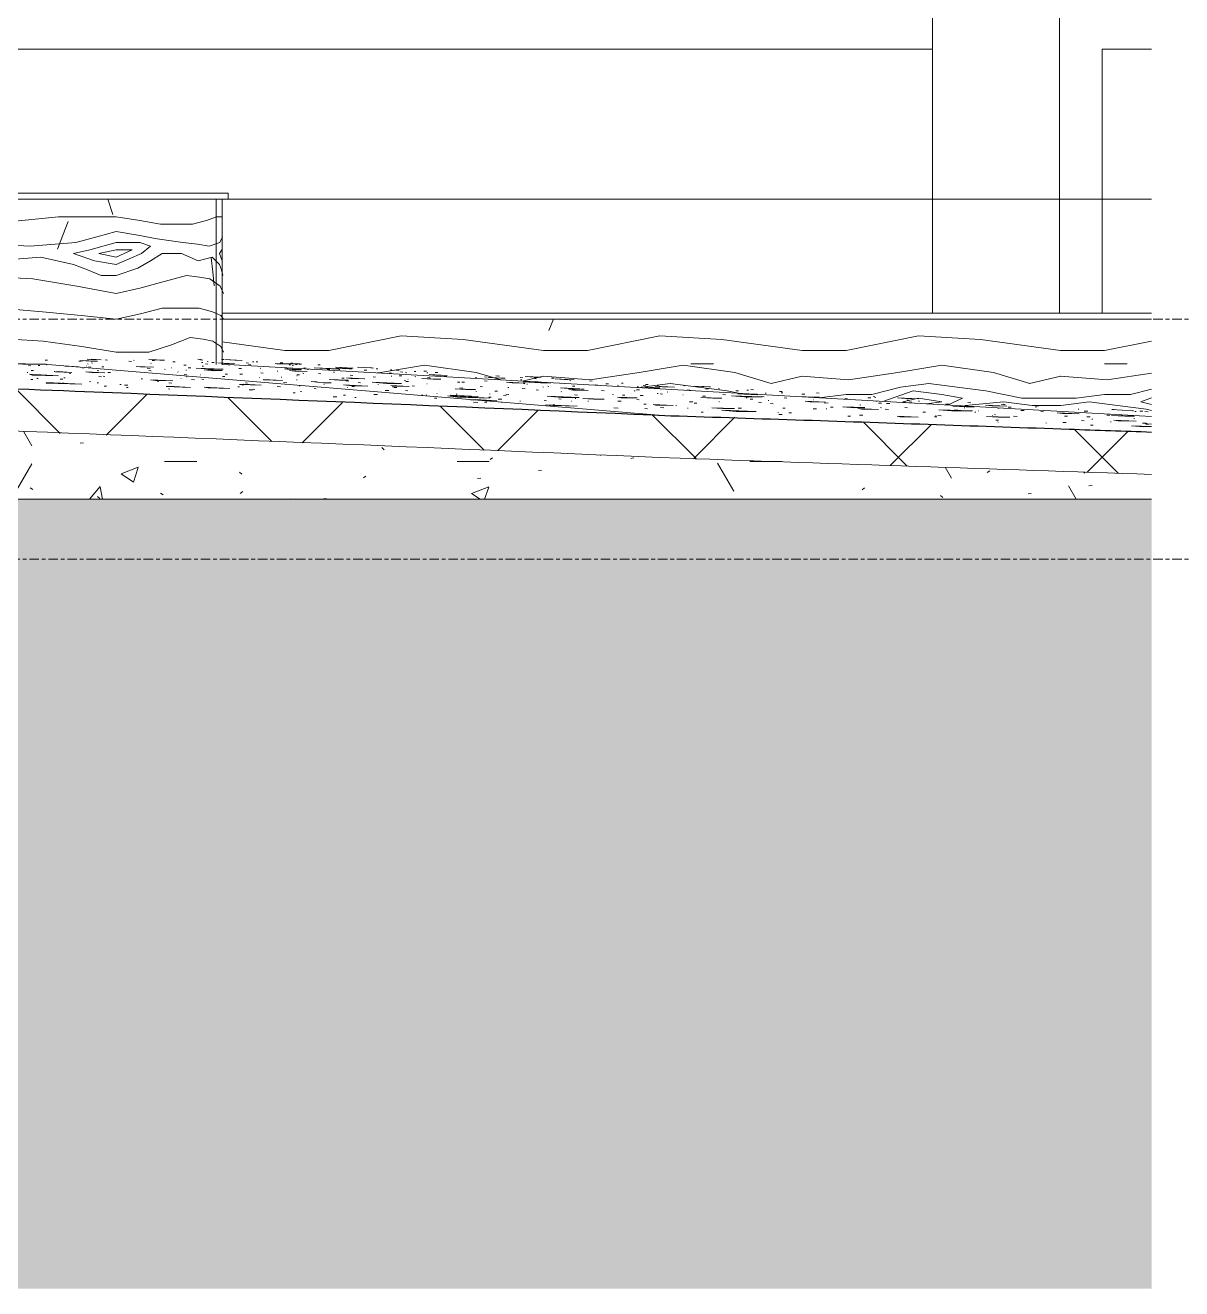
# Model space of a CAD drawing. Header units: millimetres. Extents: x -134153 to 99383, y -5233 to 35400.
# Drawn here: x 90990 to 92917, y -1216 to 890 of the extents above; entities that cross this region are included whole.
import ezdxf

# ---------------------------------------------------------------- set-up
doc = ezdxf.new("R2010")
doc.units = ezdxf.units.MM
doc.linetypes.add('Centre', pattern=[31.75, 6.35, -4.7625, 15.875, -4.7625])
doc.linetypes.add('Dash', pattern=[6, 3, -3])
for name, color, linetype, lineweight in [('A-DETL-GENF-2', 9, 'Continuous', 9), ('A-DETL-THIN', 151, 'Continuous', 9), ('A-FLOR', 192, 'Continuous', 9), ('A-FLOR-3', 192, 'Continuous', 25), ('A-FLOR-LEVL-2', 51, 'Centre', 9), ('A-FLOR-MCUT', 51, 'Continuous', 9), ('A-FLOR-PATT', 8, 'Continuous', 9), ('A-WALL', 113, 'Continuous', 9), ('A-WALL-PATT', 111, 'Continuous', 9), ('C-PRKG', 70, 'Continuous', 9), ('C-PRKG-HDLN', 70, 'Dash', 9), ('S-COLS', 52, 'Continuous', 9)]:
    doc.layers.add(name, color=color, linetype=linetype, lineweight=lineweight)

# ---------------------------------------------------------------- blocks, each defined once
blk = doc.blocks.new('FP_301-TKCS_MẶT ĐỨNG HƯỚNG NAM')
at = {"layer": 'A-FLOR-PATT'}
for p, q in [((129458.2, 326.6), (129483.8, 325.4)), ((129469.4, 325.4), (129483.8, 325.4)), ((129488.5, 322.6), (129492.3, 322.3)), ((129504.8, 322.8), (129507.6, 322.6)), ((129516.6, 331.7), (129520.6, 331.5)), ((129518, 324.1), (129518.5, 323.9)), ((129547.4, 322.5), (129572.2, 320.8)), ((129547.4, 322.5), (129549.8, 321.6)), ((129549.8, 321.6), (129572.2, 320.8)), ((129579.6, 317.8), (129579, 317.7)), ((129585.2, 322.1), (129585.3, 321.9)), ((129586.8, 325.5), (129588.1, 325.3)), ((129588.5, 320.5), (129592.6, 320.3)), ((129610.8, 320.7), (129614.2, 320.4)), ((129686.6, 318.4), (129691.2, 318.1)), ((129715.3, 316.5), (129716.5, 316.3)), ((129487.7, 311.2), (129486.4, 311.2)), ((129490.4, 308.2), (129538.4, 305.7)), ((129490.4, 308.2), (129495.2, 306.9)), ((129495.9, 299.6), (129492.5, 299.6)), ((129493.1, 314.6), (129497.1, 314.4)), ((129495.2, 306.9), (129538.4, 305.7)), ((129504.7, 301.4), (129502.5, 301.3)), ((129532.7, 312.9), (129531.2, 312.8)), ((129538.3, 313), (129533.8, 312.4)), ((129533.8, 312.4), (129561, 311.4)), ((129538.3, 313), (129561, 311.4)), ((129541.4, 300.1), (129546.1, 299.8)), ((129549.6, 302.5), (129547.8, 302.4)), ((129556.6, 310), (129559, 309.7)), ((129584.4, 312.3), (129615.9, 310.7)), ((129584.4, 312.3), (129594.1, 311.1)), ((129590.2, 296), (129592.3, 295.8)), ((129594.1, 311.1), (129615.9, 310.7)), ((129603.2, 314.4), (129606.1, 314.1)), ((129605.8, 304.4), (129610.3, 304.1)), ((129613.3, 304.9), (129615.8, 304.6)), ((129621.1, 311.2), (129625.5, 311)), ((129633.8, 312.5), (129633.7, 312.3)), ((129678.8, 300.5), (129676.7, 300.5)), ((129689.4, 314.3), (129692.9, 314.1)), ((129692.1, 298.9), (129729.3, 297)), ((129692.1, 298.9), (129700.2, 297.8)), ((129700.2, 297.8), (129729.3, 297)), ((129703, 296.9), (129705.7, 296.7)), ((129737.6, 312.1), (129738.4, 311.9)), ((129743.3, 301.2), (129742.7, 301.1)), ((129747.9, 307.7), (129752.7, 307.4)), ((129752.9, 303.9), (129751.8, 303.8)), ((129760.3, 299.5), (129765.2, 299.2)), ((129775.7, 307.2), (129775.2, 307.1)), ((129777.8, 299.8), (129780.9, 299.5)), ((129812.3, 304.6), (129815.9, 304.3)), ((129873.2, 302.7), (129873.8, 302.6)), ((129880.6, 299.7), (129911.9, 297.6)), ((129880.6, 299.7), (129881, 298.9)), ((129881, 298.9), (129911.9, 297.6)), ((129882.1, 298.9), (129882.3, 298.8)), ((129959.6, 296.1), (129970.1, 295.6)), ((129959.6, 296.1), (129981.1, 294)), ((129518.5, 294.5), (129517.9, 293.5)), ((129517.9, 293.5), (129577.5, 291.5)), ((129518.5, 294.5), (129577.5, 291.5)), ((129547.7, 293.6), (129544.9, 293.6)), ((129605.4, 294.1), (129603, 294.1)), ((129618.6, 288.5), (129614.6, 288.6)), ((129641.1, 291.2), (129643.4, 291)), ((129648.7, 290.1), (129654, 289.8)), ((129655, 286), (129652.1, 286)), ((129731.4, 287.8), (129718.2, 287.7)), ((129718.2, 287.7), (129758.6, 286)), ((129722.1, 283.7), (129724.5, 283.5)), ((129722.6, 293.9), (129727.7, 293.6)), ((129731.4, 287.8), (129758.6, 286)), ((129781.3, 286.5), (129824.3, 284.3)), ((129781.3, 286.5), (129787.9, 285.5)), ((129787.9, 285.5), (129824.3, 284.3)), ((129840.2, 287.3), (129837.5, 287.3)), ((129847.1, 291.7), (129840.6, 291.2)), ((129840.6, 291.2), (129876.4, 289.8)), ((129846.7, 290.2), (129845.5, 290.1)), ((129847.1, 291.7), (129876.4, 289.8)), ((129850.6, 293.8), (129853.8, 293.5)), ((129856.7, 282.5), (129862.4, 282.2)), ((129863, 283.1), (129865.9, 282.9)), ((129903.3, 287.6), (129908.8, 287.3)), ((129913.8, 294.5), (129919.1, 294.2)), ((129930, 277.5), (129933, 277.2)), ((129941.7, 289.2), (129940, 289.1)), ((129943.9, 279.6), (129942.1, 279.6)), ((129964.7, 284.5), (129968.1, 284.2)), ((129981.7, 291.5), (129980.7, 291.4)), ((129981.1, 294), (129993.1, 293.7)), ((130013.5, 290.6), (130054.4, 288.5)), ((130013.5, 290.6), (130029, 289.2)), ((130020.4, 286.1), (130019.9, 286)), ((130024.7, 289.3), (130024.7, 289.1)), ((130027.9, 287.7), (130031.7, 287.4)), ((130029, 289.2), (130054.4, 288.5)), ((130064.3, 274.7), (130070.4, 274.4)), ((130083.1, 281.2), (130089.1, 280.9)), ((130117, 280.9), (130120.9, 280.6)), ((130169.9, 276.1), (130169.4, 276)), ((130203.4, 275), (130201.7, 274.9)), ((129996.4, 270.8), (130002.6, 270.4)), ((130016.9, 273.2), (130013.7, 273.2)), ((130034.9, 269.3), (130032.6, 269.3)), ((130146, 273.6), (130143.7, 273.6)), ((130152.3, 273.7), (130151.3, 273.6)), ((130165.5, 268.5), (130169.1, 268.2)), ((130187.6, 272), (130257.5, 268.3)), ((130187.6, 272), (130203.5, 270.2)), ((130191.4, 273.6), (130238.2, 271.2)), ((130191.4, 273.6), (130205.4, 272.2)), ((130203.5, 270.2), (130257.5, 268.3)), ((130205.4, 272.2), (130238.2, 271.2)), ((130233.8, 266.1), (130225.2, 265.8)), ((130225.2, 265.8), (130269.6, 263.8)), ((130230.7, 261.6), (130237.4, 261.2)), ((130233.8, 266.1), (130269.6, 263.8)), ((130248.8, 261.9), (130252.5, 261.6)), ((130255.8, 270.3), (130259.8, 270)), ((130271.3, 266.9), (130277.9, 266.5)), ((130278, 261.6), (130276.4, 261.5)), ((130308.9, 263.3), (130307.7, 263.2)), ((130350.4, 257.5), (130403.1, 254.8)), ((130350.4, 257.5), (130362.8, 256.2)), ((130362.8, 256.2), (130403.1, 254.8)), ((130365.8, 257.2), (130363, 257.2)), ((130464.6, 252.2), (130471.8, 251.8))]:
    blk.add_line(p, q, dxfattribs=at)
blk = doc.blocks.new('FP_302-TKCS_MẶT ĐỨNG HƯỚNG NAM')
at = {"layer": 'A-FLOR-PATT'}
for p, q in [((129572.5, 330.3), (129576.1, 330)), ((129575.5, 331.4), (129603.9, 330.2)), ((129575.5, 331.4), (129592.5, 330)), ((129575.7, 330.8), (129580, 330.6)), ((129586.7, 333.3), (129589.8, 332.9)), ((129589.8, 332.9), (129609.6, 332.3)), ((129592.5, 330), (129603.9, 330.2)), ((129593.1, 333.2), (129609.6, 332.3)), ((129593.9, 327.1), (129595.2, 326.9)), ((129616.5, 332.1), (129620.3, 331.9)), ((129656.1, 329.8), (129660.3, 329.6)), ((129663.6, 331.5), (129664.6, 331.3)), ((129668.4, 321.4), (129696.9, 319.8)), ((129668.4, 321.4), (129674.6, 320.4)), ((129674.6, 320.4), (129696.9, 319.8)), ((129689, 332.9), (129715.2, 331.7)), ((129689, 332.9), (129707.7, 331.6)), ((129692.5, 326.6), (129693.4, 326.4)), ((129695, 331.1), (129698.9, 330.9)), ((129707.7, 331.6), (129715.2, 331.7)), ((129726.2, 318.8), (129726.8, 318.7)), ((129729.1, 328.9), (129733.3, 328.7)), ((129747.6, 323.6), (129751.4, 323.4)), ((129754.9, 319.1), (129759.3, 318.9)), ((129768.4, 318.4), (129813.3, 316.6)), ((129768.4, 318.4), (129792.8, 316.5)), ((129771, 333.3), (129773.3, 333.1)), ((129773.3, 333.1), (129776.3, 333.3)), ((129775.2, 332), (129779.2, 331.8)), ((129777, 328.1), (129779.1, 327.9)), ((129778.4, 321.7), (129780.1, 321.5)), ((129783.6, 325.5), (129787.5, 325.2)), ((129786.3, 329.3), (129787.9, 329.2)), ((129788.5, 316), (129792.3, 315.8)), ((129792.8, 316.5), (129813.3, 316.6)), ((129794.3, 327.9), (129798.4, 327.7)), ((129804.2, 327), (129832.8, 325.4)), ((129804.2, 327), (129815.1, 326)), ((129810.2, 332.9), (129814.4, 332.6)), ((129815.1, 326), (129832.8, 325.4)), ((129816.1, 332.6), (129844.7, 331)), ((129816.1, 332.6), (129832.6, 331.5)), ((129822.3, 323.7), (129824.2, 323.5)), ((129832.6, 331.5), (129844.7, 331)), ((129839.3, 318.1), (129843.7, 317.9)), ((129851.3, 327), (129855.3, 326.8)), ((129855.2, 324.5), (129859.2, 324.2)), ((129861.9, 328.8), (129864.1, 328.7)), ((129868.3, 329.1), (129871.2, 328.9)), ((129874.6, 318.3), (129875.7, 318.1)), ((129899.8, 326), (129903.8, 325.8)), ((129908.1, 327.2), (129912.4, 327)), ((129915.3, 317.1), (129943.6, 315.9)), ((129915.3, 317.1), (129934.3, 315.8)), ((129916.6, 317.2), (129920.9, 317)), ((129918.6, 325.4), (129922.8, 325.1)), ((129920, 316.9), (129924, 316.7)), ((129923.3, 323.9), (129925.3, 323.8)), ((129926.1, 326.7), (129928.9, 326.5)), ((129927.9, 322.7), (129930.4, 322.5)), ((129933.7, 324.7), (129936.5, 324.5)), ((129939.6, 325.1), (129943.6, 324.9)), ((129947.5, 318.8), (129951.6, 318.6)), ((129953.5, 316.3), (129955.5, 316.1)), ((129964.8, 319.1), (130005.9, 317.2)), ((129964.8, 319.1), (129993.9, 317.1)), ((129970.8, 324.1), (129974.7, 323.9)), ((129986.4, 316.2), (129990.7, 316)), ((129993.9, 317.1), (130005.9, 317.2)), ((130000.5, 320.1), (130030, 318.5)), ((130000.5, 320.1), (130014.6, 319.1)), ((130002.2, 318.6), (130028.2, 317.4)), ((130002.2, 318.6), (130023.1, 317.3)), ((130006, 316.2), (130007.6, 316)), ((130012.2, 317.8), (130016.4, 317.5)), ((130014.6, 319.1), (130030, 318.5)), ((130023.1, 317.3), (130028.2, 317.4)), ((130037.1, 320.2), (130060.9, 319)), ((130037.1, 320.2), (130060.2, 318.9)), ((130059.3, 318.7), (130063.8, 318.4)), ((130060.2, 318.9), (130060.9, 319)), ((130068.2, 317.2), (130071.1, 317.1)), ((129750.9, 315.3), (129752.1, 315.1)), ((129781.4, 315.5), (129811.6, 314.3)), ((129781.4, 315.5), (129798.7, 314.2)), ((129798.7, 314.2), (129811.6, 314.3)), ((129816.6, 308.5), (129820.4, 308.3)), ((129840.8, 308.5), (129845.4, 308.3)), ((129876, 310.4), (129879.9, 310.2)), ((129903.1, 313.4), (129904, 313.3)), ((129909.9, 303.4), (129911.1, 303.2)), ((129923.5, 314.6), (129952.9, 312.9)), ((129923.5, 314.6), (129932.4, 313.5)), ((129932.4, 313.5), (129952.9, 312.9)), ((129934.3, 315.8), (129943.6, 315.9)), ((129935.5, 299), (129936.6, 298.8)), ((129935.9, 307.5), (129940.5, 307.3)), ((129936, 305.6), (129936.5, 305.5)), ((129945.9, 309.9), (129947.4, 309.7)), ((129972.2, 309.4), (129976.1, 309.1)), ((129989.6, 299.7), (130021.6, 298.5)), ((129989.6, 299.7), (130007.1, 298.4)), ((129997.1, 311.8), (129999, 311.6)), ((130007.1, 298.4), (130021.6, 298.5)), ((130010.7, 301.9), (130014.6, 301.6)), ((130017.8, 297.1), (130022.5, 296.9)), ((130019, 302.1), (130049, 300.5)), ((130019, 302.1), (130025.9, 301.1)), ((130024.7, 306.6), (130029.3, 306.4)), ((130025.9, 301.1), (130049.1, 300.5)), ((130048.3, 315.3), (130052.5, 315.1)), ((130061.4, 295), (130110.5, 293.1)), ((130061.4, 295), (130085.8, 293.1)), ((130063.3, 303.7), (130067.3, 303.5)), ((130089.7, 310.3), (130093.9, 310)), ((130091.9, 315.6), (130094.1, 315.5)), ((130093, 305.1), (130094.1, 305)), ((130102.2, 314.3), (130106.4, 314.1)), ((130106.6, 305.6), (130111.1, 305.4)), ((130108.6, 312.2), (130112.9, 311.9)), ((130115.6, 298.1), (130117.1, 297.9)), ((130116.9, 310.9), (130119.3, 310.7)), ((130117.4, 296.1), (130122.2, 295.9)), ((130120.9, 300.2), (130121.7, 300.1)), ((130131.6, 312.8), (130134.3, 312.6)), ((130132.5, 304.4), (130134.4, 304.2)), ((130144.2, 301.3), (130174.5, 300.1)), ((130144.2, 301.3), (130163.4, 299.9)), ((130147.9, 313.4), (130152, 313.2)), ((130152.5, 310.8), (130154.5, 310.6)), ((130153.8, 302.7), (130158, 302.5)), ((130156.4, 307.7), (130186.7, 306)), ((130156.4, 307.7), (130168.1, 306.6)), ((130163.4, 299.9), (130174.5, 300.1)), ((130166.7, 311.1), (130171.1, 310.9)), ((130168.1, 306.6), (130186.7, 306)), ((130174.4, 300), (130176.2, 299.8)), ((130181.4, 304.7), (130185.8, 304.5)), ((130203.5, 295.2), (130207.6, 295)), ((130210.9, 295.2), (130215.6, 295)), ((130234, 303), (130235.5, 302.8)), ((130248.7, 303.7), (130253.1, 303.5)), ((130248.8, 297.1), (130253, 296.8)), ((130254.7, 302.8), (130283.1, 301.6)), ((130254.7, 302.8), (130275.8, 301.5)), ((130257.3, 303.6), (130261.7, 303.4)), ((130267.8, 305.5), (130272.3, 305.2)), ((130271.2, 305.4), (130273.9, 305.2)), ((130275.8, 301.5), (130283.1, 301.6)), ((130285.5, 295.2), (130316.6, 293.6)), ((130285.5, 295.2), (130295.1, 294.2)), ((130308.4, 302.8), (130312.8, 302.5)), ((130308.7, 299.1), (130311, 298.9)), ((130313.3, 295.7), (130359.5, 293.8)), ((130313.3, 295.7), (130342.3, 293.7)), ((130316.5, 304.4), (130343, 303.2)), ((130316.5, 304.4), (130339.9, 303)), ((130319.9, 304.5), (130324.5, 304.2)), ((130331.3, 302.5), (130333.5, 302.3)), ((130332.5, 301), (130335.1, 300.8)), ((130333.9, 296.1), (130338.2, 295.8)), ((130339.9, 303), (130343, 303.2)), ((130360.4, 301.8), (130364.8, 301.6)), ((130366.8, 300.8), (130398.5, 299.1)), ((130366.8, 300.8), (130381.7, 299.7)), ((130381.7, 299.7), (130398.5, 299.1)), ((130390.9, 297.6), (130392.8, 297.4)), ((130423.8, 297), (130428.4, 296.7)), ((130038.2, 294.3), (130042.1, 294.1)), ((130071.1, 291.6), (130072.3, 291.4)), ((130085.8, 293.1), (130110.5, 293.1)), ((130092.4, 289.6), (130123.1, 288)), ((130092.4, 289.6), (130097.5, 288.6)), ((130095.3, 287.2), (130096.3, 287)), ((130097.5, 288.6), (130123.1, 288)), ((130097.6, 286.3), (130102.6, 286.1)), ((130128, 288.7), (130132, 288.4)), ((130152.6, 292.5), (130153.1, 292.3)), ((130173, 281.4), (130173.1, 281.3)), ((130200, 283.9), (130233.9, 282.7)), ((130200, 283.9), (130217.7, 282.6)), ((130207.4, 285.4), (130212.4, 285.2)), ((130217.7, 282.6), (130233.9, 282.7)), ((130234.5, 279.8), (130235.5, 279.6)), ((130241.3, 287.7), (130245.3, 287.4)), ((130257.1, 275.4), (130258.1, 275.2)), ((130266.2, 280.2), (130270.2, 279.9)), ((130284.4, 274.8), (130289.5, 274.6)), ((130287.7, 286.2), (130289.2, 286)), ((130295.1, 294.2), (130316.6, 293.6)), ((130297.8, 294.2), (130302.5, 294)), ((130311.8, 284.4), (130316.7, 284.2)), ((130314, 292.6), (130315.8, 292.4)), ((130319.2, 291.9), (130320.2, 291.8)), ((130334.8, 282), (130338.9, 281.8)), ((130342.3, 293.7), (130359.5, 293.8)), ((130346.1, 287.1), (130346.9, 286.9)), ((130354.2, 288.2), (130355.9, 288)), ((130375.6, 285.4), (130408, 284.2)), ((130375.6, 285.4), (130395, 284.1)), ((130376.5, 279.3), (130377, 279.1)), ((130377.9, 293.3), (130382.6, 293.1)), ((130389.6, 282.7), (130421.5, 281.1)), ((130389.6, 282.7), (130397.2, 281.7)), ((130395, 284.1), (130408, 284.2)), ((130395.2, 288.6), (130399.4, 288.3)), ((130397.2, 281.7), (130421.5, 281.1)), ((130398.9, 273.8), (130404, 273.6)), ((130410.2, 283.5), (130415.1, 283.3)), ((130433.2, 290.4), (130437.6, 290.2)), ((130443.8, 281), (130448.1, 280.8)), ((130451, 292.3), (130455.7, 292.1)), ((130462.2, 274.4), (130463.6, 274.2)), ((130470.6, 289.8), (130472.1, 289.6)), ((130477.2, 293.6), (130479.9, 293.4)), ((130498.1, 280.8), (130499.8, 280.6)), ((130502.4, 282.5), (130507.3, 282.3)), ((130503.4, 287.2), (130505.6, 287)), ((130510.1, 287), (130540.9, 285.8)), ((130510.1, 287), (130531.5, 285.7)), ((130513.1, 289.4), (130517.6, 289.2)), ((130517, 291.4), (130521.6, 291.2)), ((130531.5, 285.7), (130540.9, 285.8)), ((130532.7, 288.3), (130565.2, 286.7)), ((130532.7, 288.3), (130545.2, 287.3)), ((130536.4, 289.2), (130538.9, 289)), ((130536.5, 276.4), (130538.1, 276.2)), ((130541.4, 275.4), (130545.7, 275.1)), ((130545.2, 287.3), (130565.2, 286.7)), ((130553.4, 278.8), (130554.4, 278.6)), ((130579.4, 273.9), (130580.1, 273.7)), ((130580.7, 289.3), (130582.8, 289.1)), ((130586.3, 281.9), (130590.8, 281.7)), ((130588.3, 281.6), (130593.1, 281.4)), ((130599.2, 288.5), (130614.2, 287.9)), ((130599.2, 288.5), (130622.9, 287.2)), ((130617.2, 283.8), (130621.8, 283.5)), ((130622.9, 287.2), (130625.6, 287.3)), ((130638.9, 284.4), (130640.7, 284.2)), ((130646.3, 274.3), (130650.7, 274.1)), ((130667.6, 280.6), (130672.4, 280.4)), ((130670.9, 275.8), (130704.2, 274.2)), ((130670.9, 275.8), (130681.2, 274.8)), ((130681.2, 274.8), (130704.2, 274.2)), ((130686.3, 281.8), (130688.9, 281.6)), ((130692.5, 282.7), (130697.2, 282.5)), ((130700.8, 275.4), (130703, 275.2)), ((130716.5, 276.6), (130718, 276.5)), ((130740.3, 279.7), (130745.2, 279.5)), ((130743.4, 277.3), (130745.8, 277.1)), ((130777.9, 275.2), (130782.6, 275)), ((130802, 277.1), (130806.8, 276.9)), ((130280.7, 272.6), (130284.7, 272.3)), ((130348.5, 264.3), (130352.1, 264.1)), ((130353.4, 271.6), (130406.5, 269.7)), ((130353.4, 271.6), (130377.7, 269.7)), ((130372.7, 267), (130376.7, 266.7)), ((130377.7, 269.7), (130406.5, 269.7)), ((130394.1, 263.4), (130394, 263.2)), ((130394.7, 268.2), (130394.7, 268.1)), ((130400.1, 268), (130401, 267.8)), ((130412.7, 268), (130448.4, 266.9)), ((130412.7, 268), (130430.6, 266.7)), ((130421.1, 263.5), (130422, 263.3)), ((130430.6, 266.7), (130448.4, 266.9)), ((130470.5, 270.3), (130503, 268.7)), ((130470.5, 270.3), (130476.3, 269.2)), ((130471.1, 263.4), (130476.3, 263.2)), ((130476.3, 269.2), (130503, 268.7)), ((130478.7, 273.5), (130482.9, 273.2)), ((130502.6, 265.9), (130506.7, 265.7)), ((130508.3, 272.9), (130513.3, 272.7)), ((130514.1, 258.4), (130518.2, 258.2)), ((130530, 257.8), (130563, 256.2)), ((130530, 257.8), (130534.1, 256.8)), ((130534.1, 256.8), (130563, 256.2)), ((130567.8, 256.1), (130568.7, 255.9)), ((130590.7, 262.4), (130595.9, 262.2)), ((130598.4, 260.3), (130602.6, 260)), ((130608, 266.1), (130608.4, 265.9)), ((130609.6, 269.6), (130644.2, 268.4)), ((130609.6, 269.6), (130629.3, 268.3)), ((130612, 271.9), (130617.1, 271.7)), ((130623.6, 255.1), (130623.6, 254.9)), ((130629.3, 268.3), (130644.2, 268.4)), ((130639.1, 262.6), (130640.4, 262.4)), ((130660.5, 272.3), (130711.7, 270.4)), ((130660.5, 272.3), (130689.4, 270.3)), ((130684.8, 268.9), (130686.5, 268.7)), ((130689.4, 270.3), (130711.7, 270.4)), ((130691.7, 266.8), (130696.1, 266.6)), ((130705.3, 261.5), (130710.6, 261.3)), ((130710, 271), (130715.1, 270.8)), ((130721.4, 264.5), (130722.9, 264.3)), ((130725.3, 259.3), (130729.7, 259)), ((130748.4, 268.7), (130752.9, 268.5)), ((130768.4, 271.1), (130801.6, 270)), ((130768.4, 271.1), (130790.1, 269.8)), ((130783.2, 263.4), (130817.1, 261.8)), ((130783.2, 263.4), (130791.4, 262.4)), ((130790.1, 269.8), (130801.6, 270)), ((130791.4, 262.4), (130817.1, 261.8)), ((130796.4, 265.6), (130797.3, 265.4)), ((130802, 270), (130807.1, 269.8)), ((130814.8, 260.5), (130820.1, 260.3)), ((130821, 260.7), (130821.7, 260.5)), ((130825.5, 253.6), (130829.9, 253.4)), ((130846.3, 253.8), (130882.9, 252.6)), ((130846.3, 253.8), (130866.1, 252.4)), ((130847.6, 252.9), (130848, 252.8)), ((130849.5, 267.7), (130854.1, 267.4)), ((130874.2, 257.1), (130875.8, 256.9)), ((130887.9, 269.1), (130893, 268.9)), ((130897.2, 271.2), (130898.9, 271.1)), ((130898.6, 269.9), (130901.1, 269.7)), ((130901.2, 263.6), (130903.3, 263.4)), ((130905.8, 260.2), (130910.3, 259.9)), ((130918.9, 259.6), (130924.2, 259.4)), ((130937.4, 269), (130972.5, 267.3)), ((130937.4, 269), (130950.6, 267.9)), ((130950.6, 267.9), (130972.5, 267.3)), ((130953.4, 265.5), (130955.8, 265.3)), ((130956.6, 262), (130961.3, 261.8)), ((130972.2, 263.4), (130973.6, 263.3)), ((131017.4, 258.6), (131022.7, 258.4)), ((131029.7, 255.3), (131065.4, 254.1)), ((131029.7, 255.3), (131051.6, 254)), ((131051.6, 254), (131065.4, 254.1)), ((131054.4, 261), (131059.3, 260.8)), ((131083.8, 256.5), (131119.6, 254.9)), ((131083.8, 256.5), (131094.8, 255.5)), ((131094.8, 255.5), (131119.6, 254.9)), ((131110.5, 257.7), (131115.8, 257.5)), ((131114.1, 258.1), (131116.5, 257.9)), ((131121.8, 253.5), (131126.6, 253.3)), ((131166.7, 253.7), (131168.9, 253.5)), ((131167.1, 255.4), (131172.1, 255.1)), ((130516.1, 250.9), (130520.2, 250.6)), ((130542.3, 252.6), (130547.7, 252.4)), ((130587.3, 251.7), (130588.1, 251.5)), ((130610.2, 245.2), (130613, 245.1)), ((130621.8, 250.2), (130621.7, 250)), ((130627.7, 252.2), (130665.3, 251)), ((130627.7, 252.2), (130645.7, 250.9)), ((130644.2, 248.2), (130701.4, 246.3)), ((130644.2, 248.2), (130668.4, 246.3)), ((130645.7, 250.9), (130665.3, 251)), ((130668.4, 246.3), (130701.4, 246.3)), ((130671.5, 251.7), (130677, 251.5)), ((130737.9, 244.3), (130738.7, 244.1)), ((130739.2, 241.1), (130744.8, 240.9)), ((130745.9, 251.8), (130750.2, 251.5)), ((130756.2, 244.2), (130760.4, 244)), ((130796.5, 250.7), (130801.9, 250.5)), ((130818.5, 250.7), (130819.6, 250.5)), ((130854.3, 238.6), (130858.6, 238.3)), ((130857, 237), (130857, 237)), ((130860.2, 241.9), (130860.2, 241.7)), ((130866.1, 252.4), (130882.9, 252.6)), ((130871.3, 250.9), (130905.8, 249.3)), ((130871.3, 250.9), (130877.6, 249.9)), ((130873.8, 240.1), (130879.4, 239.9)), ((130877.6, 249.9), (130905.8, 249.3)), ((130908.9, 252.7), (130910.4, 252.5)), ((130916.8, 249.8), (130922.3, 249.6)), ((130936.9, 238.5), (130971.9, 236.9)), ((130936.9, 238.5), (130941.4, 237.4)), ((130941.4, 237.4), (130971.9, 236.9)), ((130949.6, 252.6), (130954.1, 252.4)), ((130979.6, 245.1), (130984.1, 244.9)), ((130998.6, 237.5), (131003, 237.3)), ((131000.3, 238.9), (131001.4, 238.7)), ((131004.4, 239.2), (131010.1, 239)), ((131006.3, 248.9), (131062.4, 247)), ((131006.3, 248.9), (131035, 246.9)), ((131032.4, 248.8), (131037.9, 248.6)), ((131035, 246.9), (131062.4, 247)), ((131048.4, 252.4), (131049.3, 252.2)), ((131054.4, 247), (131059, 246.7)), ((131066.3, 245.3), (131067.8, 245.1)), ((131071.5, 247.5), (131072.2, 247.4)), ((131085.5, 237.9), (131124.4, 236.7)), ((131085.5, 237.9), (131105.6, 236.6)), ((131095.6, 239.7), (131096, 239.6)), ((131099.1, 240.9), (131100.5, 240.7)), ((131101.2, 231.9), (131105.7, 231.7)), ((131104.6, 251.7), (131106.5, 251.5)), ((131105.6, 236.6), (131124.4, 236.7)), ((131130.8, 238.2), (131136.5, 238)), ((131143, 247.9), (131148.5, 247.7)), ((131176.1, 246), (131180.8, 245.7)), ((131203.5, 244), (131239.8, 242.4)), ((131203.5, 244), (131212.3, 243)), ((131212.3, 243), (131239.8, 242.4)), ((131215.8, 238.4), (131220.6, 238.2)), ((131238.1, 250.3), (131239.4, 250.1)), ((131248.6, 246.9), (131254.2, 246.7)), ((131252.9, 237.3), (131258.6, 237.1)), ((131261.2, 233.4), (131262.6, 233.3)), ((131286.1, 240.3), (131290.9, 240.1)), ((131294, 239.5), (131332.2, 238.3)), ((131294, 239.5), (131316.2, 238.2)), ((131294.7, 249.5), (131298.1, 249.4)), ((131294.7, 249.5), (131329, 247.5)), ((131310.2, 239.2), (131311, 239.1)), ((131310.9, 239.9), (131312.7, 239.7)), ((131316.2, 238.2), (131332.2, 238.3)), ((131329, 247.5), (131330.6, 247.5)), ((131331.4, 234.3), (131332.1, 234.2)), ((131332.8, 246.3), (131335.1, 246.1)), ((131341, 246.9), (131346.1, 246.6)), ((131349.3, 246), (131354.9, 245.8)), ((131104.8, 228.7), (131104.7, 228.5)), ((131184.6, 227.1), (131185.7, 226.9)), ((131212.8, 227.8), (131218.6, 227.6)), ((131244, 230.9), (131248.6, 230.6)), ((131259, 223.4), (131263.6, 223.1)), ((131292, 229), (131293.3, 228.8)), ((131298, 231.6), (131334.9, 230)), ((131298, 231.6), (131304.8, 230.5)), ((131304.8, 230.5), (131334.9, 230)), ((131327.4, 222.1), (131360.8, 221.1)), ((131327.4, 222.1), (131347.7, 220.8)), ((131345.6, 226.9), (131351.5, 226.6)), ((131347.7, 220.8), (131360.8, 220.9)), ((131350.7, 225.4), (131360.8, 225.1)), ((131350.7, 225.4), (131360.8, 224.8)), ((131351.4, 225.2), (131356.1, 225)), ((131352.7, 226.6), (131353, 226.4))]:
    blk.add_line(p, q, dxfattribs=at)
blk = doc.blocks.new('BAI XE PCCC - BAI XE PCCC-V305-TKCS_MẶT ĐỨNG HƯỚNG NAM')
at = {"layer": 'C-PRKG'}
for p, q in [((129821.6, 600), (131360.8, 600)), ((131360.8, 600), (129821.6, 600))]:
    blk.add_line(p, q, dxfattribs=at)
at = {"layer": 'C-PRKG-HDLN'}
blk.add_line((129821.6, 600), (131360.8, 600), dxfattribs=at)
blk.add_line((129821.6, 600), (131360.8, 600), dxfattribs=at)
blk = doc.blocks.new('FP_359-TKCS_MẶT ĐỨNG HƯỚNG NAM')
at = {"layer": 'A-WALL'}
blk.add_line((129811.6, 323.9), (129811.6, 600), dxfattribs=at)
at = {"layer": 'A-WALL-PATT'}
for p, q in [((129629.2, 574.8), (129620.7, 600)), ((128931.1, 564.6), (129015.3, 570.7)), ((129028.2, 554.5), (129015.1, 577.7)), ((129015.3, 570.7), (129089.2, 570.7)), ((129089.2, 570.7), (129161.6, 570.7)), ((129161.6, 570.7), (129229, 564.6)), ((129477.8, 564.6), (129538.9, 570.7)), ((129538.9, 570.7), (129589.1, 570.7)), ((129589.1, 570.7), (129634.7, 570.7)), ((129634.7, 570.7), (129674.1, 564.6)), ((129785.6, 564.6), (129802, 570.7)), ((129802, 570.7), (129810.6, 570.7)), ((128801.6, 558.5), (128845.9, 558.5)), ((128845.9, 558.5), (128931.1, 564.6)), ((129041.3, 531.2), (129028.2, 554.5)), ((129229, 564.6), (129294.3, 558.5)), ((129294.3, 558.5), (129354.4, 558.5)), ((129354.4, 558.5), (129411.9, 558.5)), ((129411.9, 558.5), (129477.8, 564.6)), ((129555, 563.1), (129545.9, 539.9)), ((129674.1, 564.6), (129708.9, 558.5)), ((129708.9, 558.5), (129737.8, 558.5)), ((129737.8, 558.5), (129762.2, 558.5)), ((129762.2, 558.5), (129785.6, 564.6)), ((128801.6, 527.8), (128875.6, 524.9)), ((128949.2, 521.9), (129056.9, 528)), ((129056.9, 528), (129109.7, 537.2)), ((129092.2, 515.8), (129161.6, 528)), ((129109.7, 537.2), (129161.6, 546.3)), ((129223.5, 540.2), (129161.6, 546.3)), ((129161.6, 528), (129229, 528)), ((129283.6, 534.1), (129223.5, 540.2)), ((129229, 528), (129262, 521.9)), ((129283.6, 534.1), (129372.2, 528)), ((129372.2, 528), (129433.5, 525)), ((129491.3, 521.9), (129567.5, 528)), ((129545.9, 539.9), (129536.8, 516.7)), ((129567.5, 528), (129602.3, 537.2)), ((129591, 515.8), (129634.7, 528)), ((129602.3, 537.2), (129634.7, 546.3)), ((129671, 540.2), (129634.7, 546.3)), ((129634.7, 528), (129674.1, 528)), ((129703.4, 534.1), (129671, 540.2)), ((129674.1, 528), (129692.1, 521.9)), ((129703.4, 534.1), (129745.7, 528)), ((129745.7, 528), (129770.4, 525)), ((129789.7, 521.9), (129807.5, 528)), ((129807.5, 528), (129812, 537.2)), ((128801.6, 508.2), (128876.4, 497.5)), ((128875.6, 524.9), (128949.2, 521.9)), ((129051, 509.7), (129092.2, 515.8)), ((129051, 509.7), (129103.9, 497.5)), ((129115.5, 509.7), (129161.6, 515.8)), ((129115.5, 509.7), (129161.6, 503.6)), ((129161.6, 515.8), (129206.8, 515.8)), ((129206.8, 515.8), (129161.6, 503.6)), ((129234.6, 509.7), (129198.4, 500.6)), ((129262, 521.9), (129234.6, 509.7)), ((129262, 497.5), (129299.6, 509.7)), ((129299.6, 509.7), (129367.1, 509.7)), ((129367.1, 509.7), (129435.9, 497.5)), ((129433.5, 525), (129491.3, 521.9)), ((129563.5, 509.7), (129591, 515.8)), ((129563.5, 509.7), (129598.6, 497.5)), ((129606, 509.7), (129634.7, 515.8)), ((129606, 509.7), (129634.7, 503.6)), ((129634.7, 515.8), (129661.5, 515.8)), ((129661.5, 515.8), (129634.7, 503.6)), ((129677.2, 509.7), (129656.6, 500.6)), ((129692.1, 521.9), (129677.2, 509.7)), ((129692.1, 497.5), (129711.6, 509.7)), ((129711.6, 509.7), (129743.5, 509.7)), ((129743.5, 509.7), (129771.3, 497.5)), ((129770.4, 525), (129789.7, 521.9)), ((129806.8, 509.7), (129810.8, 515.8)), ((129806.8, 509.7), (129811.6, 497.5)), ((128876.4, 497.5), (128973.3, 503.6)), ((128973.3, 503.6), (129051, 491.4)), ((129051, 491.4), (129086.3, 482.3)), ((129103.9, 497.5), (129161.6, 491.4)), ((129198.4, 500.6), (129161.5, 491.4)), ((129161.6, 473.1), (129223.5, 485.3)), ((129223.5, 485.3), (129262, 497.5)), ((129435.9, 497.5), (129509, 503.6)), ((129509, 503.6), (129563.5, 491.4)), ((129563.5, 491.4), (129587.1, 482.3)), ((129598.6, 497.5), (129634.7, 491.4)), ((129656.6, 500.6), (129634.7, 491.4)), ((129634.7, 473.1), (129671, 485.3)), ((129671, 485.3), (129692.1, 497.5)), ((129771.3, 497.5), (129794.7, 503.6)), ((129795.9, 479), (129793.3, 502.3)), ((129794.7, 503.6), (129806.8, 491.4)), ((129806.8, 491.4), (129810.4, 482.3)), ((128801.6, 471.6), (128815.4, 473.1)), ((128815.4, 473.1), (128885.5, 470.1)), ((128885.5, 470.1), (128955.3, 467.1)), ((128955.3, 467.1), (129059.8, 454.9)), ((129086.3, 482.3), (129121.3, 473.1)), ((129121.3, 473.1), (129161.6, 473.1)), ((129294.3, 461), (129387.2, 473.1)), ((129387.2, 473.1), (129443, 470.1)), ((129443, 470.1), (129495.8, 467.1)), ((129495.8, 467.1), (129569.5, 454.9)), ((129587.1, 482.3), (129609.7, 473.1)), ((129609.7, 473.1), (129634.7, 473.1)), ((129708.9, 461), (129752.1, 473.1)), ((129752.1, 473.1), (129773.9, 470.1)), ((129773.9, 470.1), (129791, 467.1)), ((129791, 467.1), (129807.9, 454.9)), ((129798.3, 455.8), (129795.9, 479)), ((129810.4, 482.3), (129812.6, 473.1)), ((129059.8, 454.9), (129161.5, 442.7)), ((129161.5, 442.7), (129229, 451.8)), ((129229, 451.8), (129294.3, 461)), ((129569.5, 454.9), (129634.7, 442.7)), ((129634.7, 442.7), (129674.1, 451.8)), ((129674.1, 451.8), (129708.9, 461)), ((129807.9, 454.9), (129813.5, 442.7)), ((128801.6, 418.3), (128882.5, 418.3)), ((128882.4, 418.3), (128977.3, 412.2)), ((128977.3, 412.2), (129070.6, 406.1)), ((129070.6, 406.1), (129161.5, 400)), ((129161.6, 400), (129231.8, 409.1)), ((129231.8, 409.1), (129299.6, 418.3)), ((129299.6, 418.3), (129372.2, 418.3)), ((129372.2, 418.3), (129440.7, 418.3)), ((129440.6, 418.3), (129511.9, 412.2)), ((129511.9, 412.2), (129576.7, 406.1)), ((129576.7, 406.1), (129634.7, 400)), ((129634.7, 400), (129675.6, 409.1)), ((129675.6, 409.1), (129711.6, 418.3)), ((129711.6, 418.3), (129745.7, 418.3)), ((129745.7, 418.3), (129773, 418.3)), ((129773, 418.3), (129795.4, 412.2)), ((129795.4, 412.2), (129809, 406.1)), ((129809, 406.1), (129813.5, 400)), ((128801.6, 364.9), (128833.7, 369.5)), ((128833.7, 369.5), (128906.8, 366.5)), ((128906.8, 366.5), (128979.4, 363.4)), ((128979.3, 363.4), (129071.6, 354.3)), ((129331.2, 357.3), (129402.1, 369.5)), ((129402.1, 369.5), (129459.4, 366.5)), ((129459.4, 366.5), (129513.3, 363.4)), ((129513.3, 363.4), (129577.4, 354.3)), ((129727, 357.3), (129758.3, 369.5)), ((129758.2, 369.5), (129779.6, 366.5)), ((129779.6, 366.5), (129795.8, 363.4)), ((129795.8, 363.4), (129809.1, 354.3)), ((129071.6, 354.3), (129161.5, 345.1)), ((129161.6, 345.1), (129256.5, 345.1)), ((129256.5, 345.1), (129331.2, 357.3)), ((129577.4, 354.3), (129634.7, 345.1)), ((129634.7, 345.1), (129689.2, 345.1)), ((129689.2, 345.1), (129727, 357.3)), ((129809.1, 354.3), (129813.5, 345.1)), ((129479.1, 325.1), (129518, 325.1))]:
    blk.add_line(p, q, dxfattribs=at)

msp = doc.modelspace()

# ---------------------------------------------------------------- hatches: boundary and pattern name
at = {"layer": 'A-DETL-GENF-2'}
h = msp.add_hatch(dxfattribs=at)
h.set_pattern_fill('FP_61', color=256, style=0, pattern_type=2)
h.set_pattern_definition([(0, (44078.9, 0), (774.192, 774.192), [774.192, -774.192]), (0, (44078.9, 290.3), (774.192, 774.192), [774.192, -774.192]), (0, (44078.9, 580.64), (774.192, 774.192), [774.192, -774.192]), (90, (44175.7, 677.4), (-774.192, 774.192), [774.192, -774.192]), (90, (44466, 677.4), (-774.192, 774.192), [774.192, -774.192]), (90, (44756.3, 677.4), (-774.192, 774.192), [774.192, -774.192])])
h.paths.add_polyline_path([(-8674.5, -1216.2), (92867, -1216.2), (92867, 100), (-8674.5, 100), (-8674.5, -664.1)])
at = {"layer": 'A-FLOR-PATT'}
h = msp.add_hatch(dxfattribs=at)
h.set_pattern_fill('FP_33', color=256, style=0, pattern_type=2)
h.set_pattern_definition([(45, (44078.9, 0), (-169.7056, 169.7056), []), (135, (44078.9, 0), (-169.7056, -169.7056), [])])
h.paths.add_polyline_path([(92867, 141.2), (92867, 211.4), (91817.7, 249.2), (90824.7, 289.2), (89831.6, 325.5), (88809.7, 341.7), (88758.9, 350), (88758.9, 280), (88809.7, 271.7), (89830.5, 255.5), (91280.5, 200.9), (92199.6, 164.1), (92470.4, 154.8)])
h = msp.add_hatch(dxfattribs=at)
h.set_pattern_fill('FP_34', color=256, style=0, pattern_type=2)
h.set_pattern_definition([(0, (44078.91, 0), (650.24, 162.56), [53.645, -434.035, 53.645, -434.035, -2600.96]), (0, (44078.91, 0), (650.24, 162.56), [-975.36, 53.645, -921.715, 53.645, -434.035, -1137.92]), (0, (44078.91, 0), (650.24, 162.56), [-2438.4, 53.645, -271.475, 53.645, -759.155]), (120, (44322.75, 81.28), (-465.9011, 481.84436), [53.645, -434.035, 53.645, -3034.995]), (120, (44322.75, 81.28), (-465.9011, 481.84436), [-541.325, -434.035, 53.645, -921.715, -1625.6]), (120, (44322.75, 81.28), (-465.9011, 481.84436), [-1950.72, 53.645, -434.035, 53.645, -1084.275]), (120, (44322.75, 81.28), (-465.9011, 481.84436), [-2492.045, -271.475, 53.645, -759.155]), (240, (44404.03, 406.4), (-184.3389, -644.40436), [53.645, -434.035, 53.645, -3034.995]), (240, (44404.03, 406.4), (-184.3389, -644.40436), [-541.325, -434.035, 53.645, -921.715, -1625.6]), (240, (44404.03, 406.4), (-184.3389, -644.40436), [-1950.72, 53.645, -434.035, 53.645, -1084.275]), (240, (44404.03, 406.4), (-184.3389, -644.40436), [-2492.045, -271.475, 53.645, -759.155])])
h.paths.add_polyline_path([(92470.4, 100), (92867, 100), (92867, 141.2), (91875.4, 176.5), (90685.5, 224.1), (89830.5, 255.5), (88809.7, 271.7), (88758.9, 280), (88758.9, 100), (92165.9, 100)])
h = msp.add_hatch(dxfattribs=at)
h.set_pattern_fill('FP_35', color=256, style=0, pattern_type=2)
h.set_pattern_definition([(50, (44078.9, 0), (291.4942, -25.5022), [30.48, -335.28]), (355, (44078.9, 0), (-56.3889, 305.6909), [24.384, -268.224]), (100.451, (44103.2, -2.12), (235.108, 280.1865), [25.904, -284.944]), (46.184, (44078.9, 81.28), (433.727, -67.2684), [45.72, -502.92]), (96.636, (44115.05, 75.67), (379.844, 395.8845), [38.856, -427.416]), (351.184, (44078.9, 81.3), (379.848, 395.881), [36.576, -402.336]), (21, (44119.55, 60.96), (242.5828, -163.6239), [30.48, -335.28]), (326, (44119.55, 60.96), (98.883, 294.7011), [24.384, -268.224]), (71.451, (44139.77, 47.33), (341.4672, 131.074), [25.904, -284.944]), (37.5, (44078.91, 0), (4.94191, 135.28833), [5.364, -259.608, 5.364, -266.924, -269.24]), (37.5, (44078.91, 0), (4.94191, 135.28833), [-537.261, 5.364, -263.876]), (7.5, (44078.91, 0), (106.91172, 160.28908), [5.364, -149.88, 5.364, -253.512, -102.616]), (7.5, (44078.91, 0), (106.91172, 160.28908), [-414.122, 5.364, -97.252]), (327.5, (43988.28, 0), (216.9455, -9.16625), [5.364, -96.236, 5.364, -311.628, -420.624]), (327.5, (43988.28, 0), (216.9455, -9.16625), [-418.592, 5.364, -415.26]), (317.5, (43947.64, 0), (237.0069, 40.6827), [5.364, -126.716, 5.364, -205.151, -298.704]), (317.5, (43947.64, 0), (237.0069, 40.6827), [-342.595, 5.364, -293.34])])
h.paths.add_polyline_path([(92470.4, 100), (92867, 100), (92867, 141.2), (91875.4, 176.5), (90685.5, 224.1), (89830.5, 255.5), (88809.7, 271.7), (88758.9, 280), (88758.9, 100), (92165.9, 100)])
at = {"layer": 'A-WALL-PATT'}
h = msp.add_hatch(dxfattribs=at)
h.set_pattern_fill('FP_58', color=256, style=0, pattern_type=2)
h.set_pattern_definition([(0, (100604.08, 0), (919.578, 325.12), [37.933, -651.75, 37.933, -4330.064]), (0, (100604.08, 0), (919.578, 325.12), [-727.616, -651.75, 37.933, -1341.435, -2298.946]), (0, (100604.08, 0), (919.578, 325.12), [-2758.735, 37.933, -651.75, 37.933, -1571.33]), (0, (100604.08, 0), (919.578, 325.12), [-3486.35, -421.857, 37.933, -1111.54]), (112.208, (100948.92, 162.56), (-658.89, 963.6846), [50.18, -862.186, -5778.316]), (112.208, (100948.92, 162.56), (-658.89, 963.6846), [-912.366, 50.18, -862.186, -4865.95]), (112.208, (100948.92, 162.56), (-658.89, 963.6846), [-1824.73, 50.18, -1774.55, -3041.22]), (112.208, (100948.92, 162.56), (-658.89, 963.6846), [-3649.463, 50.18, -862.186, -2128.853]), (112.208, (100948.92, 162.56), (-658.89, 963.6846), [-4561.83, 50.18, -558.064, -1520.61]), (112.208, (100948.92, 162.56), (-658.89, 963.6846), [-5170.07, 50.18, -1470.43]), (247.792, (101063.87, 812.8), (-260.702, -1288.807), [50.18, -862.186, -5778.316]), (247.792, (101063.87, 812.8), (-260.702, -1288.807), [-912.366, 50.18, -862.186, -4865.95]), (247.792, (101063.87, 812.8), (-260.702, -1288.807), [-1824.73, 50.18, -1774.55, -3041.22]), (247.792, (101063.87, 812.8), (-260.702, -1288.807), [-3649.463, 50.18, -862.186, -2128.853]), (247.792, (101063.87, 812.8), (-260.702, -1288.807), [-4561.83, 50.18, -558.064, -1520.61]), (247.792, (101063.87, 812.8), (-260.702, -1288.807), [-5170.07, 50.18, -1470.43])])
h.paths.add_polyline_path([(92867, 237.6), (92867, 400), (91317.9, 400), (91317.9, 324.9), (92859.6, 238)])
h = msp.add_hatch(dxfattribs=at)
h.set_pattern_fill('FP_59', color=256, style=0, pattern_type=2)
h.set_pattern_definition([(345.58, (95432.86, 869.39), (2586.31376, -609.59703), [48.958, -4846.855]), (0, (95480.3, 857.2), (431.05, 609.6), [47.416, -383.637]), (25.239, (95527.7, 857.2), (862.109, 609.5936), [42.89, -1386.75]), (169.975, (95566.49, 875.49), (3017.3654, -609.601), [35.02, -3466.866]), (172.674, (95532.004, 881.584), (4310.52255, -609.59734), [47.806, -4732.795]), (199.471, (95484.59, 887.68), (-1293.1593, -609.595), [54.864, -1773.936]), (13.263, (95467.35, 869.39), (2155.2587, 609.6122), [26.572, -2630.612]), (351.07, (95493.21, 875.49), (-3448.4197, 609.5922), [39.27, -3887.802]), (188.049, (95532.004, 869.39), (-3879.4751, -609.5689), [43.534, -4309.88]), (164.207, (95488.9, 863.3), (1724.2107, -609.5953), [22.4, -2217.415]), (352.674, (95394.067, 863.296), (-4310.52255, 609.59734), [47.806, -4732.795]), (344.207, (95441.48, 857.2), (-1724.2107, 609.5953), [44.796, -2195.016]), (0, (95484.6, 845), (431.05, 609.6), [51.726, -379.326]), (27.938, (95536.314, 845.01), (2155.2684, 1219.1864), [39.033, -3864.31]), (5.386, (95570.8, 863.296), (6034.73236, 609.6029), [64.945, -6429.513]), (352.674, (95635.456, 869.39), (-4310.52255, 609.59734), [47.806, -4732.795]), (0, (95682.9, 863.3), (431.05, 609.6), [47.416, -383.637]), (7.326, (95299.236, 863.296), (4310.52255, 609.59734), [47.806, -4732.795]), (352.674, (95346.65, 869.39), (-4310.52255, 609.59734), [47.806, -4732.795]), (0, (95299.24, 875.5), (431.05, 609.6), [25.863, -405.19]), (7.326, (95325.1, 875.49), (4310.52255, 609.59734), [47.806, -4732.795]), (0, (95372.5, 881.6), (431.05, 609.6), [43.105, -387.947]), (14.42, (95415.62, 881.584), (-2586.31376, -609.59703), [48.958, -4846.855]), (7.326, (95463.035, 893.776), (4310.52255, 609.59734), [47.806, -4732.795]), (352.674, (95510.45, 899.87), (-4310.52255, 609.59734), [47.806, -4732.795]), (352.674, (95557.867, 893.776), (-4310.52255, 609.59734), [47.806, -4732.795]), (348.578, (95605.28, 887.68), (-2586.3108, 609.611), [61.566, -3016.762]), (0, (95665.6, 875.5), (431.05, 609.6), [64.66, -366.394]), (342.554, (95648.39, 509.73), (2155.2659, -609.5875), [40.665, -4025.874]), (351.951, (95687.18, 497.536), (-3879.4751, 609.5689), [43.534, -4309.88]), (11.422, (95648.39, 509.73), (2586.3108, 609.611), [30.783, -3047.546]), (13.263, (95678.56, 515.82), (2155.2587, 609.6122), [53.144, -2604.04]), (0, (95299.24, 528), (431.05, 609.6), [51.726, -379.326]), (346.737, (95350.96, 528.02), (-2155.2587, 609.6122), [26.572, -2630.612]), (209.496, (95376.83, 521.92), (1293.1593, 609.595), [24.76, -2451.444]), (198.074, (95355.27, 509.73), (3879.48034, 1219.1696), [58.946, -5835.605]), (349.975, (95695.804, 509.73), (-3017.3654, 609.601), [35.02, -3466.866]), (10.025, (95695.804, 509.73), (3017.3654, 609.601), [35.02, -3466.866]), (0, (95299.24, 515.8), (431.05, 609.6), [34.484, -396.57]), (199.471, (95333.72, 515.82), (-1293.1593, -609.595), [36.576, -1792.224]), (355.245, (95394.067, 534.112), (-6896.84148, 609.54777), [73.532, -7279.67]), (356.762, (95467.346, 528.016), (-10345.25233, 609.65626), [107.935, -10685.6]), (4.492, (95575.11, 521.92), (7327.89194, 609.55514), [77.83, -7705.023]), (13.263, (95652.7, 528.02), (2155.2587, 609.6122), [79.716, -2577.47]), (14.42, (95299.236, 473.15), (-2586.31376, -609.597), [48.958, -4846.855]), (22.002, (95346.65, 485.34), (-1724.2066, -609.6083), [65.087, -3189.286]), (0, (95407, 509.7), (431.05, 609.6), [56.037, -375.015]), (348.578, (95463.035, 509.73), (-2586.3108, 609.611), [61.566, -3016.762]), (5.051, (95523.383, 497.536), (6465.78528, 609.58268), [69.237, -6854.488]), (347.725, (95592.35, 503.63), (3017.3621, -609.61925), [57.348, -5677.43]), (340.529, (95648.39, 491.44), (-1293.1593, 609.595), [54.864, -1773.936]), (0, (95700.1, 473.15), (431.05, 609.6), [30.174, -400.88]), (172.674, (95394.067, 534.11), (4310.52255, -609.59734), [95.612, -4684.99]), (353.279, (95299.236, 570.69), (-4741.57916, 609.5696), [104.17, -5104.256]), (0, (95402.7, 558.5), (431.05, 609.6), [99.14, -331.91]), (5.768, (95501.83, 558.496), (5603.6811, 609.58183), [121.31, -5944.134]), (0, (95622.5, 570.7), (431.05, 609.6), [107.763, -323.29]), (10.025, (95299.236, 442.67), (3017.3654, 609.601), [105.057, -3396.83]), (8.93, (95402.69, 460.96), (3448.4197, 609.5922), [78.542, -3848.53]), (356.481, (95480.278, 473.152), (-9483.14694, 609.67465), [99.329, -9833.598]), (350.819, (95579.42, 467.056), (-11207.35895, 1828.7994), [152.826, -15129.786]), (4.257, (95299.236, 838.912), (7758.93918, 609.62647), [82.127, -8130.522]), (348.578, (95381.135, 845.01), (-2586.3108, 609.611), [92.35, -2985.98]), (356.628, (95471.656, 826.72), (-9914.20569, 609.55037), [103.632, -10259.568]), (14.851, (95575.11, 820.624), (-4741.5773, -1219.1943), [71.352, -7063.835]), (0, (95644.1, 838.9), (431.05, 609.6), [86.21, -344.84]), (355.508, (95299.236, 912.064), (-7327.89194, 609.55514), [77.83, -7705.023]), (8.467, (95376.825, 905.968), (-4310.52318, -609.5904), [82.803, -8197.442]), (9.446, (95458.725, 918.16), (-3879.47222, -609.58366), [74.286, -7354.334]), (351.951, (95532.004, 930.35), (-3879.4751, 609.5689), [87.07, -4266.347]), (343.141, (95618.214, 918.16), (-3879.47553, 1219.1855), [63.057, -6242.694]), (13.263, (95678.56, 899.87), (2155.2587, 609.6122), [53.144, -2604.04]), (5.386, (95299.236, 796.24), (6034.73236, 609.6029), [64.945, -6429.513]), (342.182, (95363.893, 802.336), (-5603.6825, 1828.79685), [99.609, -9861.337]), (0, (95458.7, 771.86), (431.05, 609.6), [107.763, -323.29]), (7.671, (95566.488, 771.856), (-4741.57287, -609.6134), [91.338, -9042.496]), (9.446, (95657.01, 784.048), (-3879.47222, -609.58366), [74.286, -7354.334]), (0, (95299.24, 954.74), (431.05, 609.6), [73.28, -357.773]), (11.422, (95372.51, 954.74), (2586.3108, 609.611), [123.133, -2955.196]), (356.628, (95493.21, 979.12), (-9914.20569, 609.55037), [103.632, -10259.568]), (352.207, (95596.662, 973.024), (9052.09966, -1219.19214), [134.872, -13352.312]), (9.632, (95299.236, 400), (-7327.88172, -1219.24482), [109.304, -10821.081]), (0, (95407, 418.3), (431.05, 609.6), [120.695, -310.36]), (354.842, (95527.693, 418.288), (-13362.62197, 1219.1876), [203.418, -20138.421]), (0, (95299.24, 613.36), (431.05, 609.6), [103.453, -327.6]), (6.721, (95402.69, 613.36), (4741.57916, 609.5696), [104.17, -5104.256]), (357.388, (95506.141, 625.552), (-12931.56958, 609.59756), [133.765, -13242.753]), (356.147, (95639.767, 619.456), (-8621.0434, 609.64803), [90.726, -8981.875]), (352.674, (95299.236, 710.896), (-4310.52255, 609.59734), [95.612, -4684.99]), (0, (95394.07, 698.7), (431.05, 609.6), [137.937, -293.116]), (2.699, (95532.004, 698.704), (12500.51587, 609.611245), [129.459, -12816.47]), (5.051, (95661.32, 704.8), (6465.78528, 609.58268), [69.237, -6854.488])])
h.paths.add_polyline_path([(92867, 237.6), (92867, 400), (91317.9, 400), (91317.9, 324.9), (92859.6, 238)])

# ---------------------------------------------------------------- linework, layer by layer
at = {"layer": 'A-DETL-THIN'}
msp.add_line((92867, 100), (-8674.5, 100), dxfattribs=at)
at = {"layer": 'A-FLOR'}
for p, q in [((88758.8, 610), (91327.9, 610)), ((91327.9, 600), (88758.8, 600)), ((91327.9, 600), (91327.9, 610)), ((91317.9, 410), (92867, 410)), ((92867, 400), (91317.9, 400)), ((92065.9, 238.6), (91020.4, 325.1)), ((91317.5, 325), (92867, 237.6))]:
    msp.add_line(p, q, dxfattribs=at)
at = {"layer": 'A-FLOR-3'}
for points, knots in [([(92065.9, 238.6), (91734.9, 252.9), (91197.1, 275.2), (90452.3, 303.3), (90038.5, 318.2), (89831.6, 325.5)], [0, 0, 0, 0, 0.444444, 0.722222, 1, 1, 1, 1]), ([(92867, 211.4), (92821.3, 213), (92701.8, 217.2), (92508.6, 223.9), (92287.2, 231.4), (92139.7, 236.2), (92065.9, 238.6)], [0.597801, 0.597801, 0.597801, 0.597801, 0.6666667, 0.7777778, 0.8888889, 1, 1, 1, 1])]:
    msp.add_open_spline(points, degree=3, knots=knots, dxfattribs=at)
at = {"layer": 'A-FLOR-LEVL-2'}
for p, q in [((95658.9, 400), (-12769.4, 400)), ((93626.9, 0), (-12769.4, 0))]:
    msp.add_line(p, q, dxfattribs=at)
at = {"layer": 'A-FLOR-MCUT'}
for points in [[(89830.5, 255.5), (90205.7, 242.5), (90956.1, 215), (91706.3, 184.3), (92081.4, 168.1)], [(92081.4, 168.1), (92343.3, 159.1), (92605.2, 150.2), (92867, 141.2)]]:
    msp.add_open_spline(points, degree=3, dxfattribs=at)
at = {"layer": 'A-WALL'}
for p, q in [((92501.7, 850), (89378.6, 850)), ((92784.5, 850), (92784.5, 410)), ((92867, 850), (92784.5, 850)), ((91307.9, 324.5), (91307.9, 600))]:
    msp.add_line(p, q, dxfattribs=at)
at = {"layer": 'S-COLS'}
for p, q in [((92501.7, 410), (92501.7, 2900)), ((92713.8, 410), (92713.8, 2900))]:
    msp.add_line(p, q, dxfattribs=at)

# ---------------------------------------------------------------- block references
at = {"layer": 'A-FLOR'}
for name in ['FP_301-TKCS_MẶT ĐỨNG HƯỚNG NAM', 'FP_302-TKCS_MẶT ĐỨNG HƯỚNG NAM']:
    msp.add_blockref(name, (-38493.7, 0), dxfattribs=at)
at = {"layer": 'A-WALL'}
msp.add_blockref('FP_359-TKCS_MẶT ĐỨNG HƯỚNG NAM', (-38493.7, 0), dxfattribs=at)
at = {"layer": 'C-PRKG'}
msp.add_blockref('BAI XE PCCC - BAI XE PCCC-V305-TKCS_MẶT ĐỨNG HƯỚNG NAM', (-38493.7, 0), dxfattribs=at)

doc.saveas('drawing.dxf')
